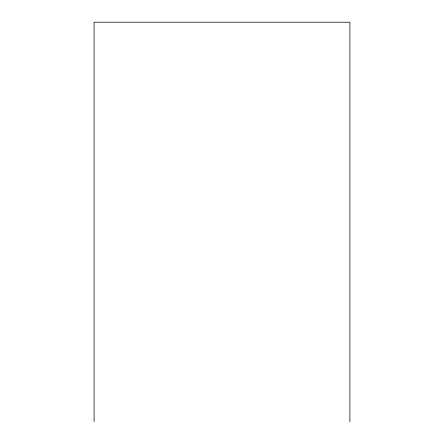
<?xml version="1.0" encoding="UTF-8"?>
<svg xmlns="http://www.w3.org/2000/svg" width="444" height="444" viewBox="0 0 444 444"><rect width="100%" height="100%" fill="white"/><g stroke="black" fill="none" stroke-linecap="round" stroke-linejoin="round"><path stroke-width="0.67" d="M349.894 421.8L349.894 22.2L94.106 22.2L94.106 421.8"/></g></svg>
